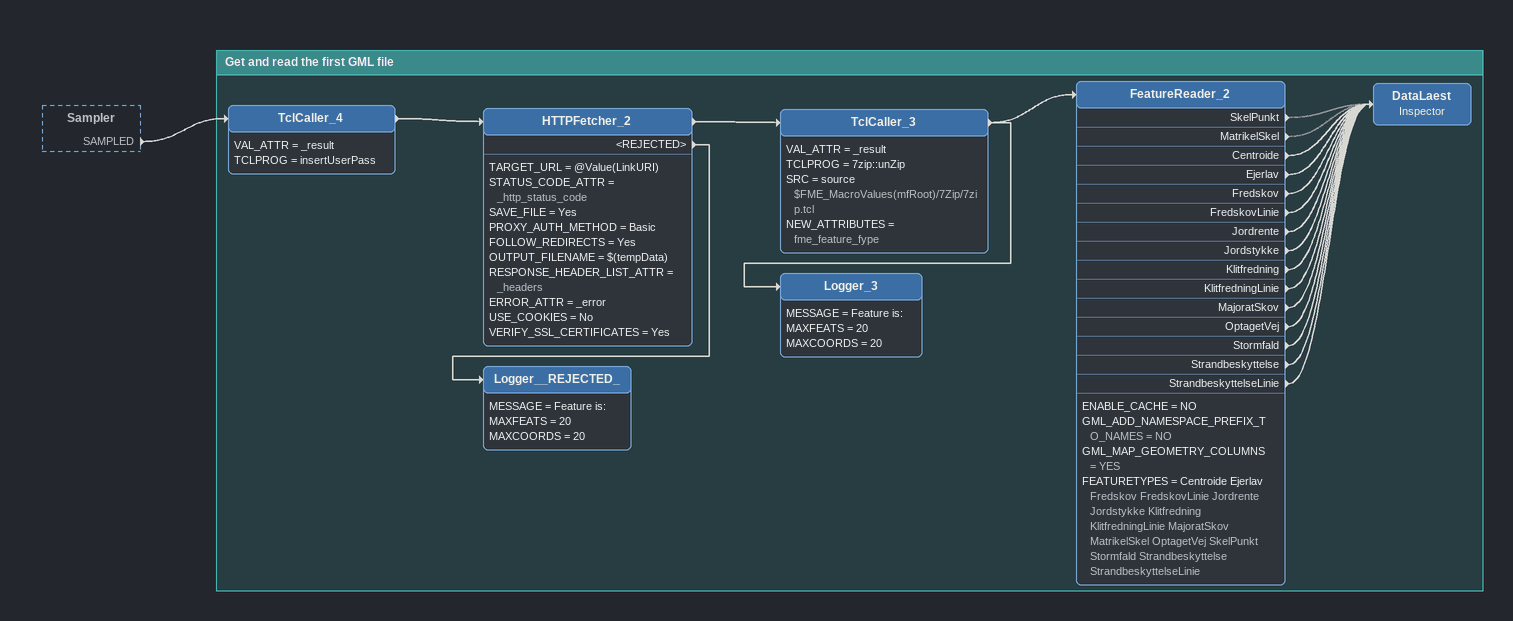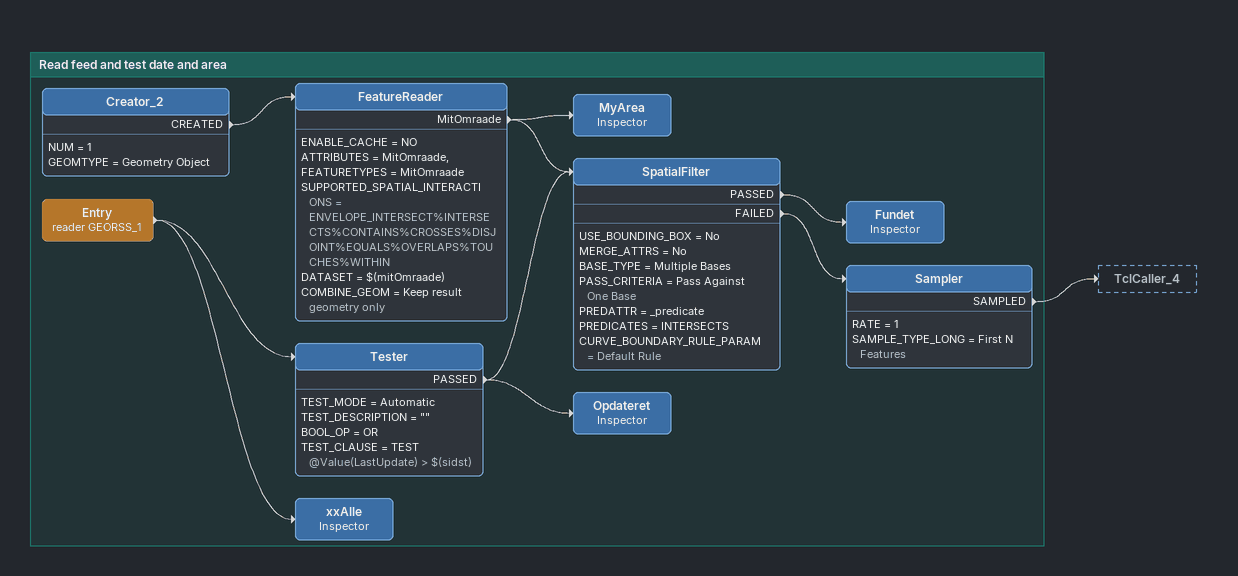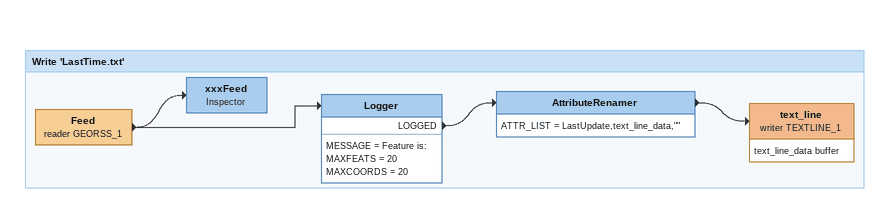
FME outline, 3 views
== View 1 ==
Sampler [outside]
    SAMPLED -> TclCaller_4

Bookmark: Get and read the first GML file
TclCaller_4
    VAL_ATTR = _result
    TCLPROG = insertUserPass
    -> HTTPFetcher_2
HTTPFetcher_2
    TARGET_URL = @Value(LinkURI)
    STATUS_CODE_ATTR = _http_status_code
    SAVE_FILE = Yes
    PROXY_AUTH_METHOD = Basic
    FOLLOW_REDIRECTS = Yes
    OUTPUT_FILENAME = $(tempData)
    RESPONSE_HEADER_LIST_ATTR = _headers
    ERROR_ATTR = _error
    USE_COOKIES = No
    VERIFY_SSL_CERTIFICATES = Yes
    -> TclCaller_3
    <REJECTED> -> Logger__REJECTED_
TclCaller_3
    VAL_ATTR = _result
    TCLPROG = 7zip::unZip
    SRC = source $FME_MacroValues(mfRoot)/7Zip/7zip.tcl
    NEW_ATTRIBUTES = fme_feature_fype
    -> Logger_3
    -> FeatureReader_2
FeatureReader_2
    ENABLE_CACHE = NO
    GML_ADD_NAMESPACE_PREFIX_TO_NAMES = NO
    GML_MAP_GEOMETRY_COLUMNS = YES
    FEATURETYPES = Centroide Ejerlav Fredskov FredskovLinie Jordrente Jordstykke Klitfredning KlitfredningLinie MajoratSkov MatrikelSkel OptagetVej SkelPunkt Stormfald Strandbeskyttelse StrandbeskyttelseLinie
    SkelPunkt -> DataLaest [off]
    MatrikelSkel -> DataLaest [off]
    Centroide -> DataLaest
    Ejerlav -> DataLaest
    Fredskov -> DataLaest
    FredskovLinie -> DataLaest
    Jordrente -> DataLaest
    Jordstykke -> DataLaest
    Klitfredning -> DataLaest
    KlitfredningLinie -> DataLaest
    MajoratSkov -> DataLaest
    OptagetVej -> DataLaest
    Stormfald -> DataLaest
    Strandbeskyttelse -> DataLaest
    StrandbeskyttelseLinie -> DataLaest
DataLaest: Inspector
Logger_3
    MESSAGE = Feature is:
    MAXFEATS = 20
    MAXCOORDS = 20
Logger__REJECTED_
    MESSAGE = Feature is:
    MAXFEATS = 20
    MAXCOORDS = 20

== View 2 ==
Bookmark: Read feed and test date and area
Entry (reader GEORSS_1)
    -> xxAlle
    -> Tester
Tester
    TEST_MODE = Automatic
    TEST_DESCRIPTION = ""
    BOOL_OP = OR
    TEST_CLAUSE = TEST @Value(LastUpdate) > $(sidst)
    PASSED -> SpatialFilter
    PASSED -> Opdateret
Opdateret: Inspector
xxAlle: Inspector
Creator_2
    NUM = 1
    GEOMTYPE = Geometry Object
    CREATED -> FeatureReader
FeatureReader
    ENABLE_CACHE = NO
    ATTRIBUTES = MitOmraade,
    FEATURETYPES = MitOmraade
    SUPPORTED_SPATIAL_INTERACTIONS = ENVELOPE_INTERSECT%INTERSECTS%CONTAINS%CROSSES%DISJOINT%EQUALS%OVERLAPS%TOUCHES%WITHIN
    DATASET = $(mitOmraade)
    COMBINE_GEOM = Keep result geometry only
    MitOmraade -> MyArea
    MitOmraade -> SpatialFilter
MyArea: Inspector
SpatialFilter
    USE_BOUNDING_BOX = No
    MERGE_ATTRS = No
    BASE_TYPE = Multiple Bases
    PASS_CRITERIA = Pass Against One Base
    PREDATTR = _predicate
    PREDICATES = INTERSECTS
    CURVE_BOUNDARY_RULE_PARAM = Default Rule
    PASSED -> Fundet
    FAILED -> Sampler
Fundet: Inspector
Sampler
    RATE = 1
    SAMPLE_TYPE_LONG = First N Features
    SAMPLED -> TclCaller_4

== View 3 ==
Bookmark: Write 'LastTime.txt'
Feed (reader GEORSS_1)
    -> Logger
    -> xxxFeed
xxxFeed: Inspector
Logger
    MESSAGE = Feature is:
    MAXFEATS = 20
    MAXCOORDS = 20
    LOGGED -> AttributeRenamer
AttributeRenamer
    ATTR_LIST = LastUpdate,text_line_data,""
    -> text_line (writer TEXTLINE_1)
text_line (writer TEXTLINE_1)
    attributes: text_line_data buffer
